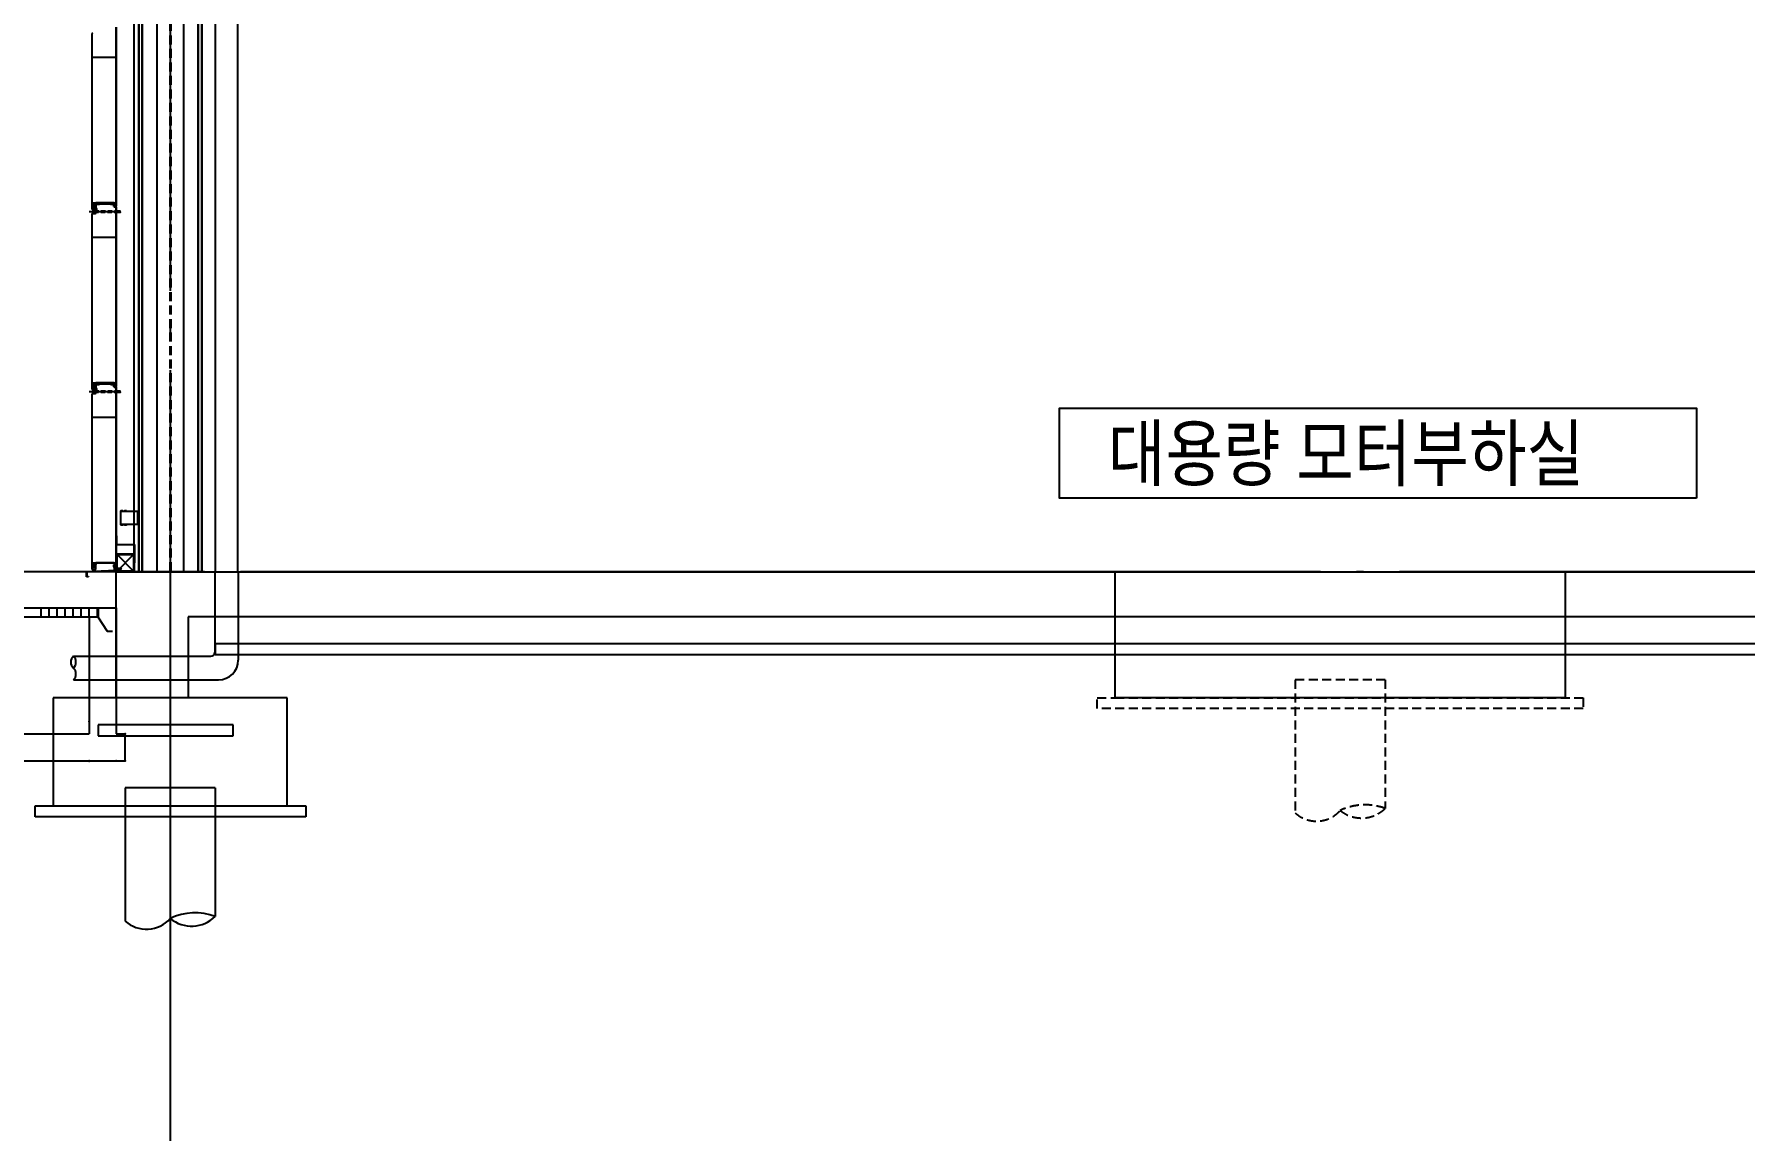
# Model space of a CAD drawing. Header units: millimetres. Extents: x 0 to 268175, y 0 to 74250.
# Drawn here: x 62574 to 72077, y 15536 to 21682 of the extents above; entities that cross this region are included whole.
import ezdxf
from ezdxf.enums import TextEntityAlignment as Align

# ---------------------------------------------------------------- set-up
doc = ezdxf.new("R2010")
doc.units = ezdxf.units.MM
doc.header["$LTSCALE"] = 200
doc.linetypes.add('CEN-GAUN', pattern=[32.2, 30, -1, 0.2, -1])
doc.linetypes.add('HIDDEN', pattern=[0.375, 0.25, -0.125])
for name, color, linetype in [('0파일', 251, 'HIDDEN'), ('1 CEN', 15, 'CEN-GAUN'), ('5기초버림콘크리트', 251, 'HIDDEN'), ('BA', 9, 'Continuous'), ('TE', 2, 'Continuous'), ('TEXT-NOTE', 6, 'Continuous')]:
    doc.layers.add(name, color=color, linetype=linetype)
doc.styles.add('SUNJIN', font='malgun.ttf')

msp = doc.modelspace()

# ---------------------------------------------------------------- linework, layer by layer
at = {"layer": '0파일'}
for p, q in [((69579.9, 18095.7), (69579.9, 17356.3)), ((70079.9, 18095.7), (69579.9, 18095.7)), ((70079.9, 18095.7), (70079.9, 17381.5))]:
    msp.add_line(p, q, dxfattribs=at)
for points in [[(70079.9, 17381.5, 0.201908), (69829.9, 17370.3, -0.417045), (69579.9, 17356.3)], [(70079.9, 17381.5, -0.379922), (69829.9, 17370.3)]]:
    msp.add_lwpolyline(points, format="xyb", dxfattribs=at)
at = {"layer": '1 CEN'}
for p, q in [((63329.9, 32695.7), (63329.9, 15535.7)), ((108359.9, 18695.7), (59849.9, 18695.7))]:
    msp.add_line(p, q, dxfattribs=at)
at = {"layer": '5기초버림콘크리트'}
for p, q in [((68479.9, 17935.7), (68479.9, 17995.7)), ((68479.9, 17995.7), (68579.9, 17995.7)), ((68579.9, 17995.7), (71179.9, 17995.7)), ((71179.9, 17995.7), (71179.9, 17935.7)), ((71179.9, 17935.7), (68479.9, 17935.7))]:
    msp.add_line(p, q, dxfattribs=at)
at = {"layer": 'BA'}
for p, q in [((63129.9, 18695.7), (63129.9, 26695.7)), ((63579.9, 24913.2), (63579.9, 18695.7)), ((63704.9, 18695.7), (63704.9, 24913.2)), ((63154.9, 24695.7), (63154.9, 18695.7)), ((63154.9, 18695.7), (63154.9, 24695.7)), ((63173.9, 24695.7), (63173.9, 18695.7)), ((63173.9, 24695.7), (63173.9, 18695.7)), ((63173.9, 18695.7), (63173.9, 24695.7)), ((63485.9, 18695.7), (63485.9, 24695.7)), ((63485.9, 18695.7), (63485.9, 24695.7)), ((63485.9, 24695.7), (63485.9, 18695.7)), ((63504.9, 18695.7), (63504.9, 24695.7)), ((63504.9, 24695.7), (63504.9, 18695.7)), ((63254.9, 24299.7), (63254.9, 18695.7)), ((63404.9, 18695.7), (63404.9, 24299.7)), ((62896.5, 20712.7), (62896.5, 20745.9)), ((62896.5, 20745.9), (62916.9, 20745.9)), ((62896.5, 20712.7), (62896.5, 20745.9)), ((62896.5, 20745.9), (62916.9, 20745.9)), ((62898.2, 20732.2), (62898.2, 20743.2)), ((62898.2, 20743.2), (62912.2, 20743.2)), ((62912.2, 20732.2), (62898.2, 20732.2)), ((62898.2, 20731.2), (62898.2, 20722)), ((62912.2, 20731.2), (62898.2, 20731.2)), ((62912.2, 20722), (62898.2, 20722)), ((62898.2, 20721), (62898.2, 20712.7)), ((62912.2, 20721), (62898.2, 20721)), ((62912.2, 20743.2), (62912.2, 20732.2)), ((62912.2, 20731.2), (62912.2, 20722)), ((62912.2, 20721), (62912.2, 20712.7)), ((62914, 20741.9), (62914, 20712.7)), ((62914, 20741.9), (62914, 20712.7)), ((62918.9, 20742.9), (62915, 20742.9)), ((62918.9, 20742.9), (62915, 20742.9)), ((62916.9, 20745.9), (62916.9, 20746.9)), ((62916.9, 20746.9), (63018.8, 20746.9)), ((62916.9, 20745.9), (62916.9, 20746.9)), ((62916.9, 20746.9), (63018.8, 20746.9)), ((62917.7, 20737.1), (62918.8, 20737.2)), ((62918, 20734.7), (62917.7, 20734.8)), ((62918, 20735.2), (62918, 20734.7)), ((62918, 20735.2), (62918, 20734.7)), ((62918, 20734.7), (62918, 20734.5)), ((62918, 20734.7), (62918, 20734.5)), ((62918.3, 20734.2), (62919.2, 20734.2)), ((62918.3, 20734.2), (62919.2, 20734.2)), ((62918.5, 20740.2), (62918.5, 20740.1)), ((62918.5, 20740.2), (62918.5, 20740.1)), ((63016.8, 20743.9), (62918.9, 20743.9)), ((62918.9, 20743.9), (62918.9, 20742.9)), ((63016.8, 20743.9), (62918.9, 20743.9)), ((62918.9, 20743.9), (62918.9, 20742.9)), ((62918.9, 20739.8), (62920.5, 20740.2)), ((62918.9, 20739.8), (62920.5, 20740.2)), ((62919.5, 20734.5), (62919.5, 20734.7)), ((62919.5, 20734.5), (62919.5, 20734.7)), ((62962.2, 20742.2), (62920.5, 20742.2)), ((62962.2, 20742.2), (62920.5, 20742.2)), ((62920.5, 20740.2), (62933.6, 20740.2)), ((62920.5, 20740.2), (62933.6, 20740.2)), ((62926, 20738.9), (62921, 20738.2)), ((62926, 20738.9), (62921, 20738.2)), ((62921, 20736.2), (62926, 20736.9)), ((62921, 20736.2), (62926, 20736.9)), ((62933.6, 20738.9), (62926, 20738.9)), ((62933.6, 20738.9), (62926, 20738.9)), ((62926, 20736.9), (62934.6, 20736.9)), ((62926, 20736.9), (62934.6, 20736.9)), ((62934.1, 20739.7), (62934.1, 20739.4)), ((62934.1, 20739.7), (62934.1, 20739.4)), ((62936.1, 20738.8), (62950, 20740.2)), ((62936.1, 20738.4), (62936.1, 20739.7)), ((62936.1, 20738.4), (62936.1, 20739.7)), ((62936.6, 20740.2), (62962.2, 20740.2)), ((62936.6, 20740.2), (62962.2, 20740.2)), ((63013.8, 20742.2), (62962.2, 20742.2)), ((63013.8, 20742.2), (62962.2, 20742.2)), ((62962.2, 20740.2), (62997.7, 20740.2)), ((62962.2, 20740.2), (62997.7, 20740.2)), ((62998.2, 20739.7), (62998.2, 20738.4)), ((62998.2, 20739.7), (62998.2, 20738.4)), ((62999.7, 20736.9), (63008.2, 20736.9)), ((62999.7, 20736.9), (63008.2, 20736.9)), ((63000.2, 20739.4), (63000.2, 20739.7)), ((63000.2, 20739.4), (63000.2, 20739.7)), ((63000.7, 20740.2), (63013.8, 20740.2)), ((63000.7, 20740.2), (63013.8, 20740.2)), ((63008.2, 20738.9), (63000.7, 20738.9)), ((63008.2, 20738.9), (63000.7, 20738.9)), ((63013.2, 20738.2), (63008.2, 20738.9)), ((63013.2, 20738.2), (63008.2, 20738.9)), ((63008.2, 20736.9), (63013.2, 20736.2)), ((63008.2, 20736.9), (63013.2, 20736.2)), ((63013.8, 20740.2), (63015.4, 20739.8)), ((63013.8, 20740.2), (63015.4, 20739.8)), ((63014.7, 20734.7), (63014.7, 20734.5)), ((63014.7, 20734.7), (63014.7, 20734.5)), ((63015, 20734.2), (63015.9, 20734.2)), ((63015, 20734.2), (63015.9, 20734.2)), ((63015.8, 20740.1), (63015.8, 20740.2)), ((63015.8, 20740.1), (63015.8, 20740.2)), ((63016.2, 20734.7), (63016.2, 20735.2)), ((63016.2, 20734.7), (63016.2, 20735.2)), ((63016.2, 20734.5), (63016.2, 20734.7)), ((63016.2, 20734.5), (63016.2, 20734.7)), ((63016.8, 20742.9), (63016.8, 20743.9)), ((63016.8, 20742.9), (63016.8, 20743.9)), ((63019.3, 20742.9), (63016.8, 20742.9)), ((63019.3, 20742.9), (63016.8, 20742.9)), ((63018.8, 20746.9), (63018.8, 20745.9)), ((63018.8, 20746.9), (63018.8, 20745.9)), ((63018.8, 20745.9), (63028.5, 20745.9)), ((63018.8, 20745.9), (63028.5, 20745.9)), ((63020.3, 20726.8), (63020.3, 20741.9)), ((63020.3, 20726.8), (63020.3, 20741.9)), ((63021.9, 20744.3), (63026.9, 20744.3)), ((63021.9, 20726.8), (63021.9, 20744.3)), ((63026, 20725.9), (63022.8, 20725.9)), ((63026, 20724.3), (63022.8, 20724.3)), ((63026, 20724.3), (63022.8, 20724.3)), ((63026.9, 20744.3), (63026.9, 20726.8)), ((63028.5, 20745.9), (63028.5, 20726.8)), ((63028.5, 20745.9), (63028.5, 20726.8)), ((63029.9, 20695.7), (62879.9, 20695.7)), ((63029.9, 20695.7), (62879.9, 20695.7)), ((62909, 20707.7), (62901.5, 20707.7)), ((62909, 20707.7), (62901.5, 20707.7)), ((62908.9, 20709.3), (62901.6, 20709.3)), ((63029.9, 19695.7), (62879.9, 19695.7)), ((63029.9, 19695.7), (62879.9, 19695.7)), ((62896.5, 19712.7), (62896.5, 19745.9)), ((62896.5, 19745.9), (62916.9, 19745.9)), ((62896.5, 19712.7), (62896.5, 19745.9)), ((62896.5, 19745.9), (62916.9, 19745.9)), ((62898.2, 19732.2), (62898.2, 19743.2)), ((62898.2, 19743.2), (62912.2, 19743.2)), ((62912.2, 19732.2), (62898.2, 19732.2)), ((62898.2, 19731.2), (62898.2, 19722)), ((62912.2, 19731.2), (62898.2, 19731.2)), ((62912.2, 19722), (62898.2, 19722)), ((62898.2, 19721), (62898.2, 19712.7)), ((62912.2, 19721), (62898.2, 19721)), ((62909, 19707.7), (62901.5, 19707.7)), ((62909, 19707.7), (62901.5, 19707.7)), ((62908.9, 19709.3), (62901.6, 19709.3)), ((62912.2, 19743.2), (62912.2, 19732.2)), ((62912.2, 19731.2), (62912.2, 19722)), ((62912.2, 19721), (62912.2, 19712.7)), ((62914, 19741.9), (62914, 19712.7)), ((62914, 19741.9), (62914, 19712.7)), ((62918.9, 19742.9), (62915, 19742.9)), ((62918.9, 19742.9), (62915, 19742.9)), ((62916.9, 19745.9), (62916.9, 19746.9)), ((62916.9, 19746.9), (63018.8, 19746.9)), ((62916.9, 19745.9), (62916.9, 19746.9)), ((62916.9, 19746.9), (63018.8, 19746.9)), ((62917.7, 19737.1), (62918.8, 19737.2)), ((62918, 19734.7), (62917.7, 19734.8)), ((62918, 19735.2), (62918, 19734.7)), ((62918, 19735.2), (62918, 19734.7)), ((62918, 19734.7), (62918, 19734.5)), ((62918, 19734.7), (62918, 19734.5)), ((62918.3, 19734.2), (62919.2, 19734.2)), ((62918.3, 19734.2), (62919.2, 19734.2)), ((62918.5, 19740.2), (62918.5, 19740.1)), ((62918.5, 19740.2), (62918.5, 19740.1)), ((63016.8, 19743.9), (62918.9, 19743.9)), ((62918.9, 19743.9), (62918.9, 19742.9)), ((63016.8, 19743.9), (62918.9, 19743.9)), ((62918.9, 19743.9), (62918.9, 19742.9)), ((62918.9, 19739.8), (62920.5, 19740.2)), ((62918.9, 19739.8), (62920.5, 19740.2)), ((62919.5, 19734.5), (62919.5, 19734.7)), ((62919.5, 19734.5), (62919.5, 19734.7)), ((62962.2, 19742.2), (62920.5, 19742.2)), ((62962.2, 19742.2), (62920.5, 19742.2)), ((62920.5, 19740.2), (62933.6, 19740.2)), ((62920.5, 19740.2), (62933.6, 19740.2)), ((62926, 19738.9), (62921, 19738.2)), ((62926, 19738.9), (62921, 19738.2)), ((62921, 19736.2), (62926, 19736.9)), ((62921, 19736.2), (62926, 19736.9)), ((62933.6, 19738.9), (62926, 19738.9)), ((62933.6, 19738.9), (62926, 19738.9)), ((62926, 19736.9), (62934.6, 19736.9)), ((62926, 19736.9), (62934.6, 19736.9)), ((62934.1, 19739.7), (62934.1, 19739.4)), ((62934.1, 19739.7), (62934.1, 19739.4)), ((62936.1, 19738.8), (62950, 19740.2)), ((62936.1, 19738.4), (62936.1, 19739.7)), ((62936.1, 19738.4), (62936.1, 19739.7)), ((62936.6, 19740.2), (62962.2, 19740.2)), ((62936.6, 19740.2), (62962.2, 19740.2)), ((63013.8, 19742.2), (62962.2, 19742.2)), ((63013.8, 19742.2), (62962.2, 19742.2)), ((62962.2, 19740.2), (62997.7, 19740.2)), ((62962.2, 19740.2), (62997.7, 19740.2)), ((62998.2, 19739.7), (62998.2, 19738.4)), ((62998.2, 19739.7), (62998.2, 19738.4)), ((62999.7, 19736.9), (63008.2, 19736.9)), ((62999.7, 19736.9), (63008.2, 19736.9)), ((63000.2, 19739.4), (63000.2, 19739.7)), ((63000.2, 19739.4), (63000.2, 19739.7)), ((63000.7, 19740.2), (63013.8, 19740.2)), ((63000.7, 19740.2), (63013.8, 19740.2)), ((63008.2, 19738.9), (63000.7, 19738.9)), ((63008.2, 19738.9), (63000.7, 19738.9)), ((63013.2, 19738.2), (63008.2, 19738.9)), ((63013.2, 19738.2), (63008.2, 19738.9)), ((63008.2, 19736.9), (63013.2, 19736.2)), ((63008.2, 19736.9), (63013.2, 19736.2)), ((63013.8, 19740.2), (63015.4, 19739.8)), ((63013.8, 19740.2), (63015.4, 19739.8)), ((63014.7, 19734.7), (63014.7, 19734.5)), ((63014.7, 19734.7), (63014.7, 19734.5)), ((63015, 19734.2), (63015.9, 19734.2)), ((63015, 19734.2), (63015.9, 19734.2)), ((63015.8, 19740.1), (63015.8, 19740.2)), ((63015.8, 19740.1), (63015.8, 19740.2)), ((63016.2, 19734.7), (63016.2, 19735.2)), ((63016.2, 19734.7), (63016.2, 19735.2)), ((63016.2, 19734.5), (63016.2, 19734.7)), ((63016.2, 19734.5), (63016.2, 19734.7)), ((63016.8, 19742.9), (63016.8, 19743.9)), ((63016.8, 19742.9), (63016.8, 19743.9)), ((63019.3, 19742.9), (63016.8, 19742.9)), ((63019.3, 19742.9), (63016.8, 19742.9)), ((63018.8, 19746.9), (63018.8, 19745.9)), ((63018.8, 19746.9), (63018.8, 19745.9)), ((63018.8, 19745.9), (63028.5, 19745.9)), ((63018.8, 19745.9), (63028.5, 19745.9)), ((63020.3, 19726.8), (63020.3, 19741.9)), ((63020.3, 19726.8), (63020.3, 19741.9)), ((63021.9, 19744.3), (63026.9, 19744.3)), ((63021.9, 19726.8), (63021.9, 19744.3)), ((63026, 19725.9), (63022.8, 19725.9)), ((63026, 19724.3), (63022.8, 19724.3)), ((63026, 19724.3), (63022.8, 19724.3)), ((63026.9, 19744.3), (63026.9, 19726.8)), ((63028.5, 19745.9), (63028.5, 19726.8)), ((63028.5, 19745.9), (63028.5, 19726.8)), ((63029.9, 18895.7), (63031.9, 18895.7)), ((63029.9, 18845.7), (63029.9, 18895.7)), ((63129.9, 18845.7), (63029.9, 18845.7)), ((63031.9, 18895.7), (63031.9, 18847.7)), ((63031.9, 18847.7), (63131.9, 18847.7)), ((63129.9, 18745.7), (63129.9, 18845.7)), ((63131.9, 18847.7), (63131.9, 18745.7)), ((62896.5, 18712.7), (62896.5, 18745.9)), ((62896.5, 18745.9), (62916.9, 18745.9)), ((62896.5, 18712.7), (62896.5, 18745.9)), ((62896.5, 18745.9), (62916.9, 18745.9)), ((62898.2, 18732.2), (62898.2, 18743.2)), ((62898.2, 18743.2), (62912.2, 18743.2)), ((62912.2, 18732.2), (62898.2, 18732.2)), ((62898.2, 18731.2), (62898.2, 18722)), ((62912.2, 18731.2), (62898.2, 18731.2)), ((62912.2, 18722), (62898.2, 18722)), ((62912.2, 18743.2), (62912.2, 18732.2)), ((62912.2, 18731.2), (62912.2, 18722)), ((62914, 18741.9), (62914, 18712.7)), ((62914, 18741.9), (62914, 18712.7)), ((62918.9, 18742.9), (62915, 18742.9)), ((62918.9, 18742.9), (62915, 18742.9)), ((62916.9, 18745.9), (62916.9, 18746.9)), ((62916.9, 18746.9), (63018.8, 18746.9)), ((62916.9, 18745.9), (62916.9, 18746.9)), ((62916.9, 18746.9), (63018.8, 18746.9)), ((63016.8, 18743.9), (62918.9, 18743.9)), ((62918.9, 18743.9), (62918.9, 18742.9)), ((63016.8, 18743.9), (62918.9, 18743.9)), ((62918.9, 18743.9), (62918.9, 18742.9)), ((63016.3, 18734.8), (63018.6, 18734.8)), ((63016.3, 18723.5), (63016.3, 18734.8)), ((63016.8, 18742.9), (63016.8, 18743.9)), ((63016.8, 18742.9), (63016.8, 18743.9)), ((63019.3, 18742.9), (63016.8, 18742.9)), ((63019.3, 18742.9), (63016.8, 18742.9)), ((63027.6, 18721.5), (63018.3, 18721.5)), ((63018.6, 18734.8), (63018.6, 18723.8)), ((63018.6, 18723.8), (63027.9, 18723.8)), ((63018.8, 18746.9), (63018.8, 18745.9)), ((63018.8, 18746.9), (63018.8, 18745.9)), ((63018.8, 18745.9), (63028.5, 18745.9)), ((63018.8, 18745.9), (63028.5, 18745.9)), ((63020.3, 18726.8), (63020.3, 18741.9)), ((63020.3, 18726.8), (63020.3, 18741.9)), ((63021.9, 18744.3), (63026.9, 18744.3)), ((63021.9, 18726.8), (63021.9, 18744.3)), ((63026, 18725.9), (63022.8, 18725.9)), ((63026, 18724.3), (63022.8, 18724.3)), ((63026, 18724.3), (63022.8, 18724.3)), ((63026.9, 18744.3), (63026.9, 18726.8)), ((63027.6, 18703.8), (63027.6, 18721.5)), ((63028.5, 18745.9), (63028.5, 18726.8)), ((63028.5, 18745.9), (63028.5, 18726.8)), ((63029.9, 18721.8), (63029.9, 18703.8)), ((63131.9, 18745.7), (63129.9, 18745.7)), ((63029.9, 18695.7), (62879.9, 18695.7)), ((62898.2, 18721), (62898.2, 18712.7)), ((62912.2, 18721), (62898.2, 18721)), ((62909, 18707.7), (62901.5, 18707.7)), ((62909, 18707.7), (62901.5, 18707.7)), ((62908.9, 18709.3), (62901.6, 18709.3)), ((62912.2, 18721), (62912.2, 18712.7)), ((63024.5, 18716.9), (63018.5, 18716.9)), ((63018.5, 18716.9), (63018.5, 18708.9)), ((63024.5, 18715.4), (63018.5, 18715.4)), ((63018.5, 18710.4), (63024.5, 18710.4)), ((63018.5, 18708.9), (63024.5, 18708.9)), ((63024.5, 18717.9), (63025.5, 18717.9)), ((63024.5, 18707.9), (63024.5, 18717.9)), ((63025.5, 18707.9), (63024.5, 18707.9)), ((63025.5, 18717.9), (63026.6, 18720.9)), ((63025.5, 18717.9), (63025.5, 18707.9)), ((63025.5, 18707.9), (63026.6, 18704.9)), ((63026.6, 18720.9), (63026.6, 18704.9)), ((63026.6, 18720.9), (63027.6, 18720.9)), ((63026.6, 18704.9), (63027.6, 18704.9)), ((63027.3, 18709.9), (63027.6, 18709.3)), ((63027.6, 18720.9), (63027.6, 18704.9)), ((63027.6, 18715.9), (63033.3, 18715.9)), ((63027.6, 18709.9), (63031.3, 18709.9)), ((63029.9, 18703.8), (63027.6, 18703.8)), ((63029.9, 18445.7), (63029.9, 18695.7)), ((63029.9, 18695.7), (106764.9, 18695.7)), ((63033.3, 18715.9), (63031.3, 18709.9)), ((63031.3, 18709.9), (63031.6, 18709.3)), ((63034.1, 18716.6), (63031.6, 18709.3)), ((63031.6, 18709.3), (63032.3, 18709.9)), ((63034.3, 18715.9), (63032.3, 18709.9)), ((63032.3, 18709.9), (63033.3, 18709.9)), ((63033.3, 18715.9), (63034.1, 18716.6)), ((63035.3, 18715.9), (63033.3, 18709.9)), ((63033.3, 18709.9), (63033.6, 18709.3)), ((63036.1, 18716.6), (63033.6, 18709.3)), ((63033.6, 18709.3), (63034.3, 18709.9)), ((63034.1, 18716.6), (63034.3, 18715.9)), ((63036.3, 18715.9), (63034.3, 18709.9)), ((63034.3, 18715.9), (63035.3, 18715.9)), ((63034.3, 18709.9), (63035.3, 18709.9)), ((63035.3, 18715.9), (63036.1, 18716.6)), ((63037.3, 18715.9), (63035.3, 18709.9)), ((63035.3, 18709.9), (63035.6, 18709.3)), ((63038.1, 18716.6), (63035.6, 18709.3)), ((63035.6, 18709.3), (63036.3, 18709.9)), ((63036.1, 18716.6), (63036.3, 18715.9)), ((63036.3, 18715.9), (63037.3, 18715.9)), ((63038.3, 18715.9), (63036.3, 18709.9)), ((63036.3, 18709.9), (63037.3, 18709.9)), ((63037.3, 18715.9), (63038.1, 18716.6)), ((63039.3, 18715.9), (63037.3, 18709.9)), ((63037.3, 18709.9), (63037.6, 18709.3)), ((63040.1, 18716.6), (63037.6, 18709.3)), ((63037.6, 18709.3), (63038.3, 18709.9)), ((63038.1, 18716.6), (63038.3, 18715.9)), ((63040.3, 18715.9), (63038.3, 18709.9)), ((63038.3, 18715.9), (63039.3, 18715.9)), ((63038.3, 18709.9), (63039.3, 18709.9)), ((63039.3, 18715.9), (63040.1, 18716.6)), ((63041.3, 18715.9), (63039.3, 18709.9)), ((63039.3, 18709.9), (63039.6, 18709.3)), ((63042.1, 18716.6), (63039.6, 18709.3)), ((63039.6, 18709.3), (63040.3, 18709.9)), ((63040.1, 18716.6), (63040.3, 18715.9)), ((63042.3, 18715.9), (63040.3, 18709.9)), ((63040.3, 18715.9), (63041.3, 18715.9)), ((63040.3, 18709.9), (63041.3, 18709.9)), ((63041.3, 18715.9), (63042.1, 18716.6)), ((63043.3, 18715.9), (63041.3, 18709.9)), ((63041.3, 18709.9), (63041.6, 18709.3)), ((63044.1, 18716.6), (63041.6, 18709.3)), ((63041.6, 18709.3), (63042.3, 18709.9)), ((63042.1, 18716.6), (63042.3, 18715.9)), ((63044.3, 18715.9), (63042.3, 18709.9)), ((63042.3, 18715.9), (63043.3, 18715.9)), ((63042.3, 18709.9), (63043.3, 18709.9)), ((63043.3, 18715.9), (63044.1, 18716.6)), ((63045.3, 18715.9), (63043.3, 18709.9)), ((63043.3, 18709.9), (63043.6, 18709.3)), ((63046.1, 18716.6), (63043.6, 18709.3)), ((63043.6, 18709.3), (63044.3, 18709.9)), ((63044.1, 18716.6), (63044.3, 18715.9)), ((63046.3, 18715.9), (63044.3, 18709.9)), ((63044.3, 18715.9), (63045.3, 18715.9)), ((63044.3, 18709.9), (63045.3, 18709.9)), ((63045.3, 18715.9), (63046.1, 18716.6)), ((63047.3, 18715.9), (63045.3, 18709.9)), ((63045.3, 18709.9), (63045.6, 18709.3)), ((63048.1, 18716.6), (63045.6, 18709.3)), ((63045.6, 18709.3), (63046.3, 18709.9)), ((63046.1, 18716.6), (63046.3, 18715.9)), ((63048.3, 18715.9), (63046.3, 18709.9)), ((63046.3, 18715.9), (63047.3, 18715.9)), ((63046.3, 18709.9), (63048.6, 18709.9)), ((63047.3, 18715.9), (63048.1, 18716.6)), ((63047.6, 18711.9), (63049.6, 18715.9)), ((63048.6, 18709.9), (63047.6, 18711.9)), ((63048.1, 18716.6), (63048.3, 18715.9)), ((63048.3, 18715.9), (63049.6, 18715.9)), ((63050.6, 18711.9), (63048.6, 18709.9)), ((63054.6, 18709.9), (63048.6, 18709.9)), ((63049.6, 18715.9), (63054.6, 18715.9)), ((63059.6, 18712.9), (63050.6, 18711.9)), ((63054.6, 18715.9), (63059.6, 18712.9)), ((63059.6, 18712.9), (63054.6, 18709.9)), ((63154.9, 18695.7), (63504.9, 18695.7)), ((63504.9, 18695.7), (63154.9, 18695.7)), ((63173.9, 18695.7), (63485.9, 18695.7)), ((63173.9, 18695.7), (63485.9, 18695.7)), ((63485.9, 18695.7), (63173.9, 18695.7)), ((63254.9, 18695.7), (63404.9, 18695.7)), ((66704.9, 18695.7), (66654.9, 18695.7)), ((68579.9, 17995.7), (68579.9, 18695.7)), ((68579.9, 18695.7), (71079.9, 18695.7)), ((71079.9, 18695.7), (71079.9, 17995.7)), ((62329.9, 18495.7), (63029.9, 18495.7)), ((62429.9, 18445.7), (62929.9, 18445.7)), ((62613.1, 18445.7), (62613.1, 18495.7)), ((62657.6, 18445.7), (62657.6, 18495.7)), ((62702.2, 18445.7), (62702.2, 18495.7)), ((62746.7, 18445.7), (62746.7, 18495.7)), ((62791.3, 18445.7), (62791.3, 18495.7)), ((62835.8, 18445.7), (62835.8, 18495.7)), ((62879.9, 18445.7), (62879.9, 17795.7)), ((62880.3, 18445.7), (62880.3, 18495.7)), ((62924.9, 18445.7), (62924.9, 18495.7)), ((62927.6, 18445.7), (62979.9, 18365.7)), ((62929.9, 18495.7), (62929.9, 18445.7)), ((63029.9, 18495.7), (63029.9, 17795.7)), ((63029.9, 17995.7), (63029.9, 18445.7)), ((106229.9, 18445.7), (63429.9, 18445.7)), ((63429.9, 18445.7), (63429.9, 17995.7)), ((62979.9, 18365.7), (63009.9, 18365.7)), ((106079.9, 18295.7), (63580.4, 18295.7)), ((63580.4, 18295.7), (63580.4, 18235.7)), ((63579.9, 18235.7), (106079.9, 18235.7)), ((63979.9, 17995.7), (62679.9, 17995.7)), ((62679.9, 17995.7), (62679.9, 17395.7)), ((63429.9, 17995.7), (63029.9, 17995.7)), ((63979.9, 17395.7), (63979.9, 17995.7)), ((71079.9, 17995.7), (68579.9, 17995.7)), ((62479.9, 17795.7), (62879.9, 17795.7)), ((63679.9, 17845.7), (62929.9, 17845.7)), ((62929.9, 17845.7), (62929.9, 17785.7)), ((62929.9, 17785.7), (63679.9, 17785.7)), ((63029.9, 17795.7), (63079.9, 17795.7)), ((63079.9, 17645.7), (63079.9, 17795.7)), ((63679.9, 17785.7), (63679.9, 17845.7)), ((62279.9, 17645.7), (63079.9, 17645.7)), ((63079.9, 17495.7), (63079.9, 16756.3)), ((63579.9, 17495.7), (63079.9, 17495.7)), ((63579.9, 17495.7), (63579.9, 16781.5)), ((62579.9, 17335.7), (62579.9, 17395.7)), ((62579.9, 17395.7), (62679.9, 17395.7)), ((62679.9, 17395.7), (63979.9, 17395.7)), ((62679.9, 17395.7), (64082.4, 17395.7)), ((64082.4, 17395.7), (64082.4, 17335.7)), ((64082.4, 17335.7), (62579.9, 17335.7))]:
    msp.add_line(p, q, dxfattribs=at)
at = {"layer": 'BA', "color": 251, "linetype": 'HIDDEN'}
for p, q in [((63326.9, 24299.7), (63326.9, 18695.7)), ((63332.9, 24299.7), (63332.9, 18695.7))]:
    msp.add_line(p, q, dxfattribs=at)
at = {"layer": 'BA', "ltscale": 3}
for p, q in [((62894.9, 21681.6), (62894.9, 21251.2)), ((62895.7, 21251.2), (62895.7, 21681.6)), ((63029.4, 21720.6), (63029.4, 21303.8)), ((63029.9, 21303.8), (63029.9, 21720.6)), ((63029.4, 21552.6), (62894.9, 21552.6)), ((63029.4, 21303.8), (63029.4, 20725.8)), ((63029.9, 20725.8), (63029.9, 21303.8)), ((62894.9, 21251.2), (62894.9, 20711.9)), ((62895.7, 20711.9), (62895.7, 21251.2)), ((62921.9, 20743.2), (62914.1, 20743.2)), ((62914.1, 20743.2), (62914.1, 20710.4)), ((62914.9, 20710.4), (62914.9, 20742.4)), ((62914.9, 20742.4), (62921.9, 20742.4)), ((62916.9, 20737.8), (62916.9, 20691.9)), ((62917.7, 20691.9), (62917.7, 20737.8)), ((62923.9, 20739.8), (62918.9, 20739.8)), ((62918.9, 20739), (62923.9, 20739)), ((62921.9, 20742.4), (62921.9, 20743.2)), ((62923.9, 20739), (62923.9, 20739.8)), ((63010.4, 20739.8), (63010.4, 20739.8)), ((63010.4, 20739.8), (63010.4, 20739.3)), ((63015.4, 20739.8), (63010.4, 20739.8)), ((63010.4, 20739.3), (63015.4, 20739.3)), ((63019.4, 20742.9), (63016.9, 20742.9)), ((63016.9, 20742.9), (63016.9, 20742.4)), ((63016.9, 20742.4), (63018.9, 20742.4)), ((63016.9, 20737.8), (63016.9, 20724.1)), ((63017.4, 20724.1), (63017.4, 20737.8)), ((63018.9, 20742.4), (63018.9, 20725.8)), ((63027.9, 20722.6), (63018.9, 20722.6)), ((63018.9, 20722.1), (63027.9, 20722.1)), ((63019.4, 20725.8), (63019.4, 20742.9)), ((63027.9, 20724.3), (63020.9, 20724.3)), ((63020.9, 20723.8), (63027.9, 20723.8)), ((63029.4, 20720.6), (63029.4, 20303.8)), ((63029.9, 20303.8), (63029.9, 20720.6)), ((62894.9, 20681.6), (62894.9, 20251.2)), ((62895.7, 20251.2), (62895.7, 20681.6)), ((62912.7, 20687.5), (62899.6, 20686.6)), ((62899.7, 20685.8), (62912.7, 20686.7)), ((62911.4, 20707.7), (62899.9, 20707.7)), ((62899.9, 20706.9), (62911.4, 20706.9)), ((63029.4, 20552.6), (62894.9, 20552.6)), ((62894.9, 20251.2), (62894.9, 19711.9)), ((62895.7, 19711.9), (62895.7, 20251.2)), ((63029.4, 20303.8), (63029.4, 19725.8)), ((63029.9, 19725.8), (63029.9, 20303.8)), ((62894.9, 19681.6), (62894.9, 19251.2)), ((62895.7, 19251.2), (62895.7, 19681.6)), ((62912.7, 19687.5), (62899.6, 19686.6)), ((62899.7, 19685.8), (62912.7, 19686.7)), ((62911.4, 19707.7), (62899.9, 19707.7)), ((62899.9, 19706.9), (62911.4, 19706.9)), ((62921.9, 19743.2), (62914.1, 19743.2)), ((62914.1, 19743.2), (62914.1, 19710.4)), ((62914.9, 19710.4), (62914.9, 19742.4)), ((62914.9, 19742.4), (62921.9, 19742.4)), ((62916.9, 19737.8), (62916.9, 19691.9)), ((62917.7, 19691.9), (62917.7, 19737.8)), ((62923.9, 19739.8), (62918.9, 19739.8)), ((62918.9, 19739), (62923.9, 19739)), ((62921.9, 19742.4), (62921.9, 19743.2)), ((62923.9, 19739), (62923.9, 19739.8)), ((63010.4, 19739.8), (63010.4, 19739.8)), ((63010.4, 19739.8), (63010.4, 19739.3)), ((63015.4, 19739.8), (63010.4, 19739.8)), ((63010.4, 19739.3), (63015.4, 19739.3)), ((63019.4, 19742.9), (63016.9, 19742.9)), ((63016.9, 19742.9), (63016.9, 19742.4)), ((63016.9, 19742.4), (63018.9, 19742.4)), ((63016.9, 19737.8), (63016.9, 19724.1)), ((63017.4, 19724.1), (63017.4, 19737.8)), ((63018.9, 19742.4), (63018.9, 19725.8)), ((63027.9, 19722.6), (63018.9, 19722.6)), ((63018.9, 19722.1), (63027.9, 19722.1)), ((63019.4, 19725.8), (63019.4, 19742.9)), ((63027.9, 19724.3), (63020.9, 19724.3)), ((63020.9, 19723.8), (63027.9, 19723.8)), ((63029.4, 19720.6), (63029.4, 19303.8)), ((63029.9, 19303.8), (63029.9, 19720.6)), ((63029.4, 19552.6), (62894.9, 19552.6)), ((63029.4, 19303.8), (63029.4, 18725.8)), ((63029.9, 18725.8), (63029.9, 19303.8)), ((62894.9, 19251.2), (62894.9, 18711.9)), ((62895.7, 18711.9), (62895.7, 19251.2)), ((62921.9, 18743.2), (62914.1, 18743.2)), ((62914.1, 18743.2), (62914.1, 18710.4)), ((62914.9, 18710.4), (62914.9, 18742.4)), ((62914.9, 18742.4), (62921.9, 18742.4)), ((62921.9, 18742.4), (62921.9, 18743.2)), ((63019.4, 18742.9), (63016.9, 18742.9)), ((63016.9, 18742.9), (63016.9, 18742.4)), ((63016.9, 18742.4), (63018.9, 18742.4)), ((63018.9, 18742.4), (63018.9, 18725.8)), ((63019.4, 18725.8), (63019.4, 18742.9)), ((63027.9, 18724.3), (63020.9, 18724.3)), ((63020.9, 18723.8), (63027.9, 18723.8)), ((62911.4, 18707.7), (62899.9, 18707.7)), ((62899.9, 18706.9), (62911.4, 18706.9))]:
    msp.add_line(p, q, dxfattribs=at)
at = {"layer": 'BA', "color": 3}
for p, q in [((62923.9, 20739), (62923.9, 20739)), ((62923.9, 19739), (62923.9, 19739))]:
    msp.add_line(p, q, dxfattribs=at)
at = {"layer": 'BA', "linetype": 'HIDDEN', "ltscale": 0.5}
for p, q in [((62901.5, 20701.7), (62901.9, 20701.7)), ((62901.5, 20696.3), (62901.5, 20701.7)), ((62902.9, 20696.3), (62901.5, 20696.3)), ((62901.5, 20695.1), (62902.9, 20695.1)), ((62901.5, 20689.7), (62901.5, 20695.1)), ((62901.9, 20689.7), (62901.5, 20689.7)), ((62901.9, 20701.7), (62904.9, 20698.7)), ((62904.9, 20692.7), (62901.9, 20689.7)), ((62902.9, 20695.1), (62902.9, 20696.3)), ((62904.9, 20698.7), (62904.9, 20692.7)), ((62906.1, 20692.7), (62906.1, 20698.7)), ((63045.1, 20698.7), (62906.1, 20698.7)), ((62906.1, 20692.7), (63046.1, 20692.7)), ((62917.7, 20716.1), (62921.1, 20712.7)), ((62917.7, 20714.9), (62920.7, 20711.9)), ((62917.7, 20704.4), (62920.7, 20707.4)), ((62917.7, 20703.3), (62921.1, 20706.7)), ((62917.7, 20702.1), (62921.1, 20698.7)), ((62917.7, 20700.9), (62920.7, 20697.9)), ((62917.7, 20690.4), (62920.7, 20693.4)), ((62918.5, 20690.1), (62921.1, 20692.7)), ((62921.1, 20712.7), (62921.1, 20706.7)), ((62921.1, 20698.7), (62921.1, 20692.7)), ((63045.1, 20698.7), (63044.1, 20696.7)), ((63044.1, 20696.7), (63046.1, 20692.7)), ((63051.1, 20698.7), (63045.1, 20698.7)), ((63047.1, 20696.7), (63045.1, 20698.7)), ((63046.1, 20692.7), (63051.1, 20692.7)), ((63056.1, 20695.7), (63047.1, 20696.7)), ((63056.1, 20695.7), (63051.1, 20698.7)), ((63051.1, 20692.7), (63056.1, 20695.7)), ((62901.5, 19701.7), (62901.9, 19701.7)), ((62901.5, 19696.3), (62901.5, 19701.7)), ((62902.9, 19696.3), (62901.5, 19696.3)), ((62901.5, 19695.1), (62902.9, 19695.1)), ((62901.5, 19689.7), (62901.5, 19695.1)), ((62901.9, 19689.7), (62901.5, 19689.7)), ((62901.9, 19701.7), (62904.9, 19698.7)), ((62904.9, 19692.7), (62901.9, 19689.7)), ((62902.9, 19695.1), (62902.9, 19696.3)), ((62904.9, 19698.7), (62904.9, 19692.7)), ((62906.1, 19692.7), (62906.1, 19698.7)), ((63045.1, 19698.7), (62906.1, 19698.7)), ((62906.1, 19692.7), (63046.1, 19692.7)), ((62917.7, 19716.1), (62921.1, 19712.7)), ((62917.7, 19714.9), (62920.7, 19711.9)), ((62917.7, 19704.4), (62920.7, 19707.4)), ((62917.7, 19703.3), (62921.1, 19706.7)), ((62917.7, 19702.1), (62921.1, 19698.7)), ((62917.7, 19700.9), (62920.7, 19697.9)), ((62917.7, 19690.4), (62920.7, 19693.4)), ((62918.5, 19690.1), (62921.1, 19692.7)), ((62921.1, 19712.7), (62921.1, 19706.7)), ((62921.1, 19698.7), (62921.1, 19692.7)), ((63045.1, 19698.7), (63044.1, 19696.7)), ((63044.1, 19696.7), (63046.1, 19692.7)), ((63051.1, 19698.7), (63045.1, 19698.7)), ((63047.1, 19696.7), (63045.1, 19698.7)), ((63046.1, 19692.7), (63051.1, 19692.7)), ((63056.1, 19695.7), (63047.1, 19696.7)), ((63056.1, 19695.7), (63051.1, 19698.7)), ((63051.1, 19692.7), (63056.1, 19695.7))]:
    msp.add_line(p, q, dxfattribs=at)
at = {"layer": 'BA', "color": 251}
for p, q in [((63054.9, 19033.2), (63154.9, 19033.2)), ((63054.9, 18958.2), (63054.9, 19033.2)), ((63148.9, 19033.2), (63148.9, 18958.2)), ((63154.9, 19033.2), (63154.9, 18958.2)), ((63054.9, 18958.2), (63089.9, 18958.2)), ((63154.9, 18958.2), (63054.9, 18958.2))]:
    msp.add_line(p, q, dxfattribs=at)
at = {"layer": 'BA', "color": 6}
for p, q in [((63028.3, 18705.2), (63028.3, 18725.7)), ((63028.3, 18725.7), (63029.9, 18725.7)), ((63029.9, 18725.7), (63029.9, 18703.7)), ((62864.9, 18697.7), (63028.3, 18705.2)), ((62864.9, 18667.7), (62864.9, 18697.7)), ((62874.9, 18667.7), (62864.9, 18667.7)), ((63029.9, 18703.7), (62866.5, 18696.2)), ((62866.5, 18696.2), (62866.5, 18669.3)), ((62866.5, 18669.3), (62874.9, 18669.3)), ((62874.9, 18669.3), (62874.9, 18667.7))]:
    msp.add_line(p, q, dxfattribs=at)
at = {"layer": 'BA', "color": 8}
for p, q in [((63029.9, 18695.7), (63029.9, 18795.7)), ((63029.9, 18795.7), (63129.9, 18795.7)), ((63034.4, 18700.2), (63034.4, 18791.2)), ((63034.4, 18791.2), (63125.4, 18791.2)), ((63125.4, 18791.2), (63125.4, 18700.2)), ((63129.9, 18795.7), (63129.9, 18695.7)), ((63129.9, 18695.7), (63029.9, 18695.7)), ((63125.4, 18700.2), (63034.4, 18700.2))]:
    msp.add_line(p, q, dxfattribs=at)
at = {"layer": 'BA', "color": 1}
for p, q in [((63034.4, 18791.2), (63125.4, 18700.2)), ((63125.4, 18791.2), (63034.4, 18700.2)), ((63034.4, 18791.2), (63125.4, 18700.2)), ((63125.4, 18791.2), (63034.4, 18700.2)), ((63034.4, 18791.2), (63125.4, 18700.2)), ((63125.4, 18791.2), (63034.4, 18700.2)), ((63034.4, 18791.2), (63125.4, 18700.2)), ((63125.4, 18791.2), (63034.4, 18700.2))]:
    msp.add_line(p, q, dxfattribs=at)
at = {"layer": 'BA', "ltscale": 0.3}
for p, q in [((63576.8, 18695.7), (63576.8, 18248.9)), ((63576.8, 18695.7), (63708, 18695.7)), ((63708, 18695.7), (63708, 18205)), ((62792.9, 18227.1), (63555, 18227.1)), ((62792.9, 18095.7), (63598.6, 18095.6))]:
    msp.add_line(p, q, dxfattribs=at)
at = {"layer": 'BA', "ltscale": 3}
for centre, radius, start, end in [((62899.9, 21681.6), 5, 93, 180), ((62918.9, 20737.8), 2, 90, 180), ((62918.9, 20737.8), 1.2, 90, 180), ((63015.4, 20737.8), 2, 0, 90), ((63015.4, 20737.8), 1.5, 0, 90), ((63018.9, 20724.1), 2, 180, 270), ((63018.9, 20724.1), 1.5, 180, 270), ((63020.9, 20725.8), 2, 180, 270), ((63020.9, 20725.8), 1.5, 180, 270), ((63027.9, 20725.8), 1.5, 270, 0), ((63027.9, 20725.8), 2, 270, 0), ((63027.9, 20720.6), 2, 0, 90), ((63027.9, 20720.6), 1.5, 0, 90), ((62899.9, 20711.9), 5, 180, 270.00556), ((62899.9, 20681.6), 5, 93, 180), ((62899.9, 20711.9), 4.2, 180, 270.00556), ((62899.9, 20681.6), 4.2, 92.93799, 180), ((62911.4, 20710.4), 3.5, 270.00444, 0), ((62911.4, 20710.4), 2.7, 270.00444, 0), ((62912.4, 20691.9), 4.5, 273.6808, 0), ((62912.4, 20691.9), 5.3, 273.6808, 0), ((62899.9, 19711.9), 5, 180, 270.00556), ((62899.9, 19681.6), 5, 93, 180), ((62899.9, 19711.9), 4.2, 180, 270.00556), ((62899.9, 19681.6), 4.2, 92.93799, 180), ((62911.4, 19710.4), 3.5, 270.00444, 0), ((62911.4, 19710.4), 2.7, 270.00444, 0), ((62912.4, 19691.9), 4.5, 273.6808, 0), ((62912.4, 19691.9), 5.3, 273.6808, 0), ((62918.9, 19737.8), 2, 90, 180), ((62918.9, 19737.8), 1.2, 90, 180), ((63015.4, 19737.8), 2, 0, 90), ((63015.4, 19737.8), 1.5, 0, 90), ((63018.9, 19724.1), 2, 180, 270), ((63018.9, 19724.1), 1.5, 180, 270), ((63020.9, 19725.8), 2, 180, 270), ((63020.9, 19725.8), 1.5, 180, 270), ((63027.9, 19725.8), 1.5, 270, 0), ((63027.9, 19725.8), 2, 270, 0), ((63027.9, 19720.6), 2, 0, 90), ((63027.9, 19720.6), 1.5, 0, 90), ((63020.9, 18725.8), 2, 180, 270), ((63020.9, 18725.8), 1.5, 180, 270), ((63027.9, 18725.8), 1.5, 270, 0), ((63027.9, 18725.8), 2, 270, 0), ((62899.9, 18711.9), 5, 180, 270.00556), ((62899.9, 18711.9), 4.2, 180, 270.00556), ((62911.4, 18710.4), 3.5, 270.00444, 0), ((62911.4, 18710.4), 2.7, 270.00444, 0)]:
    msp.add_arc(centre, radius, start, end, dxfattribs=at)
at = {"layer": 'BA'}
for centre, radius, start, end in [((62915, 20741.9), 1, 90, 180), ((62915, 20741.9), 1, 90, 180), ((62921, 20735.2), 3, 90, 180), ((62921, 20735.2), 3, 90, 180), ((62918.3, 20734.5), 0.3, 180, 270), ((62918.3, 20734.5), 0.3, 180, 270), ((62920.5, 20740.2), 2, 90, 180), ((62920.5, 20740.2), 2, 90, 180), ((62918.8, 20740.1), 0.3, 180, 284.03624), ((62918.8, 20740.1), 0.3, 180, 284.03624), ((62919.2, 20734.5), 0.3, 270, 0), ((62919.2, 20734.5), 0.3, 270, 0), ((62921, 20734.7), 1.5, 90, 180), ((62921, 20734.7), 1.5, 90, 180), ((62933.6, 20739.7), 0.5, 0, 90), ((62933.6, 20739.7), 0.5, 0, 90), ((62933.6, 20739.4), 0.5, 270, 0), ((62933.6, 20739.4), 0.5, 270, 0), ((62934.6, 20738.4), 1.5, 270, 0), ((62934.6, 20738.4), 1.5, 270, 0), ((62936.6, 20739.7), 0.5, 90, 180), ((62936.6, 20739.7), 0.5, 90, 180), ((62997.7, 20739.7), 0.5, 0, 90), ((62997.7, 20739.7), 0.5, 0, 90), ((62999.7, 20738.4), 1.5, 180, 270), ((62999.7, 20738.4), 1.5, 180, 270), ((63000.7, 20739.7), 0.5, 90, 180), ((63000.7, 20739.7), 0.5, 90, 180), ((63000.7, 20739.4), 0.5, 180, 270), ((63000.7, 20739.4), 0.5, 180, 270), ((63013.2, 20735.2), 3, 0, 90), ((63013.2, 20735.2), 3, 0, 90), ((63013.2, 20734.7), 1.5, 0, 90), ((63013.2, 20734.7), 1.5, 0, 90), ((63013.8, 20740.2), 2, 0, 90), ((63013.8, 20740.2), 2, 0, 90), ((63015, 20734.5), 0.3, 180, 270), ((63015, 20734.5), 0.3, 180, 270), ((63015.5, 20740.1), 0.3, 255.96376, 0), ((63015.5, 20740.1), 0.3, 255.96376, 0), ((63015.9, 20734.5), 0.3, 270, 0), ((63015.9, 20734.5), 0.3, 270, 0), ((63019.3, 20741.9), 1, 0, 90), ((63019.3, 20741.9), 1, 0, 90), ((63022.8, 20726.8), 2.5, 180, 270), ((63022.8, 20726.8), 2.5, 180, 270), ((63022.8, 20726.8), 0.85, 180, 270), ((63026, 20726.8), 2.5, 270, 0), ((63026, 20726.8), 0.85, 270, 0), ((63026, 20726.8), 2.5, 270, 0), ((62901.5, 20712.7), 5, 180, 270.00444), ((62901.5, 20712.7), 5, 180, 270.00444), ((62901.6, 20712.7), 3.35, 180, 270.00431), ((62908.9, 20712.7), 3.35, 270.00431, 0), ((62909, 20712.7), 5, 270.00444, 0), ((62909, 20712.7), 5, 270.00444, 0), ((62901.5, 19712.7), 5, 180, 270.00444), ((62901.5, 19712.7), 5, 180, 270.00444), ((62901.6, 19712.7), 3.35, 180, 270.00431), ((62908.9, 19712.7), 3.35, 270.00431, 0), ((62909, 19712.7), 5, 270.00444, 0), ((62909, 19712.7), 5, 270.00444, 0), ((62915, 19741.9), 1, 90, 180), ((62915, 19741.9), 1, 90, 180), ((62921, 19735.2), 3, 90, 180), ((62921, 19735.2), 3, 90, 180), ((62918.3, 19734.5), 0.3, 180, 270), ((62918.3, 19734.5), 0.3, 180, 270), ((62920.5, 19740.2), 2, 90, 180), ((62920.5, 19740.2), 2, 90, 180), ((62918.8, 19740.1), 0.3, 180, 284.03624), ((62918.8, 19740.1), 0.3, 180, 284.03624), ((62919.2, 19734.5), 0.3, 270, 0), ((62919.2, 19734.5), 0.3, 270, 0), ((62921, 19734.7), 1.5, 90, 180), ((62921, 19734.7), 1.5, 90, 180), ((62933.6, 19739.7), 0.5, 0, 90), ((62933.6, 19739.7), 0.5, 0, 90), ((62933.6, 19739.4), 0.5, 270, 0), ((62933.6, 19739.4), 0.5, 270, 0), ((62934.6, 19738.4), 1.5, 270, 0), ((62934.6, 19738.4), 1.5, 270, 0), ((62936.6, 19739.7), 0.5, 90, 180), ((62936.6, 19739.7), 0.5, 90, 180), ((62997.7, 19739.7), 0.5, 0, 90), ((62997.7, 19739.7), 0.5, 0, 90), ((62999.7, 19738.4), 1.5, 180, 270), ((62999.7, 19738.4), 1.5, 180, 270), ((63000.7, 19739.7), 0.5, 90, 180), ((63000.7, 19739.7), 0.5, 90, 180), ((63000.7, 19739.4), 0.5, 180, 270), ((63000.7, 19739.4), 0.5, 180, 270), ((63013.2, 19735.2), 3, 0, 90), ((63013.2, 19735.2), 3, 0, 90), ((63013.2, 19734.7), 1.5, 0, 90), ((63013.2, 19734.7), 1.5, 0, 90), ((63013.8, 19740.2), 2, 0, 90), ((63013.8, 19740.2), 2, 0, 90), ((63015, 19734.5), 0.3, 180, 270), ((63015, 19734.5), 0.3, 180, 270), ((63015.5, 19740.1), 0.3, 255.96376, 0), ((63015.5, 19740.1), 0.3, 255.96376, 0), ((63015.9, 19734.5), 0.3, 270, 0), ((63015.9, 19734.5), 0.3, 270, 0), ((63019.3, 19741.9), 1, 0, 90), ((63019.3, 19741.9), 1, 0, 90), ((63022.8, 19726.8), 2.5, 180, 270), ((63022.8, 19726.8), 2.5, 180, 270), ((63022.8, 19726.8), 0.85, 180, 270), ((63026, 19726.8), 2.5, 270, 0), ((63026, 19726.8), 0.85, 270, 0), ((63026, 19726.8), 2.5, 270, 0), ((62915, 18741.9), 1, 90, 180), ((62915, 18741.9), 1, 90, 180), ((63018.3, 18723.5), 2, 180, 270), ((63019.3, 18741.9), 1, 0, 90), ((63019.3, 18741.9), 1, 0, 90), ((63022.8, 18726.8), 2.5, 180, 270), ((63022.8, 18726.8), 2.5, 180, 270), ((63022.8, 18726.8), 0.85, 180, 270), ((63026, 18726.8), 2.5, 270, 0), ((63026, 18726.8), 0.85, 270, 0), ((63026, 18726.8), 2.5, 270, 0), ((63027.9, 18721.8), 2, 0, 90), ((62901.5, 18712.7), 5, 180, 270.00444), ((62901.5, 18712.7), 5, 180, 270.00444), ((62901.6, 18712.7), 3.35, 180, 270.00431), ((62908.9, 18712.7), 3.35, 270.00431, 0), ((62909, 18712.7), 5, 270.00444, 0), ((62909, 18712.7), 5, 270.00444, 0), ((63198, 16887.1), 176.2, 227.92598, 318.47929), ((63468.2, 16479), 322.5, 69.73301, 115.39312), ((63448.6, 16916.7), 188.4, 230.95727, 314.16887)]:
    msp.add_arc(centre, radius, start, end, dxfattribs=at)
at = {"layer": 'BA', "linetype": 'HIDDEN', "ltscale": 0.5}
for centre, start, end in [((62905.5, 20698.9), 199.47122, 340.52878), ((62905.5, 20692.5), 19.47122, 160.52878), ((62905.5, 19698.9), 199.47122, 340.52878), ((62905.5, 19692.5), 19.47122, 160.52878)]:
    msp.add_arc(centre, 0.6, start, end, dxfattribs=at)
at = {"layer": 'BA', "color": 251}
for centre, start, end in [((63054.9, 19031.2), 90, 210), ((63054.9, 19029.2), 90, 210), ((63054.9, 19027.2), 90, 210), ((63054.9, 19025.2), 90, 210), ((63054.9, 19023.2), 90, 210), ((63054.9, 19021.2), 90, 210), ((63054.9, 19019.2), 90, 210), ((63054.9, 19017.2), 90, 210), ((63054.9, 19015.2), 90, 270), ((63056.9, 19033.2), 0, 180), ((63058.9, 19033.2), 0, 120), ((63060.9, 19033.2), 0, 120), ((63062.9, 19033.2), 0, 120), ((63064.9, 19033.2), 0, 120), ((63076.6, 19033.2), 0, 180), ((63078.6, 19033.2), 0, 120), ((63080.6, 19033.2), 0, 120), ((63082.6, 19033.2), 0, 120), ((63084.6, 19033.2), 0, 120), ((63054.9, 18968.2), 90, 210), ((63054.9, 18966.2), 90, 210), ((63054.9, 18964.2), 90, 210), ((63054.9, 18962.2), 90, 210), ((63054.9, 18960.2), 90, 270), ((63056.9, 18958.2), 180, 0), ((63058.9, 18958.2), 240, 0), ((63060.9, 18958.2), 240, 0), ((63062.9, 18958.2), 240, 0), ((63064.9, 18958.2), 240, 0), ((63076.6, 18958.2), 180, 0), ((63078.6, 18958.2), 240, 0), ((63080.6, 18958.2), 240, 0), ((63082.6, 18958.2), 240, 0), ((63084.6, 18958.2), 240, 0)]:
    msp.add_arc(centre, 2, start, end, dxfattribs=at)
at = {"layer": 'BA', "ltscale": 0.3}
for centre, radius, start, end in [((63554.9, 18248.9), 21.9, 270, 0), ((62818.8, 18194.2), 41.8, 128.31809, 231.68191), ((62758.5, 18194.2), 47.5, 316.32933, 43.67067), ((62758.5, 18128.5), 47.5, 316.32933, 43.67067), ((63598.6, 18205), 109.4, 270, 0)]:
    msp.add_arc(centre, radius, start, end, dxfattribs=at)
at = {"layer": 'BA'}
for p in [(62879.9, 17864.8), (63079.9, 17795.7), (62879.9, 17645.7), (62879.9, 17644.8), (63029.9, 17645.7), (63029.9, 17645.5), (63079.9, 17645.7), (63079.9, 17645.5)]:
    msp.add_point(p, dxfattribs=at)
at = {"layer": 'BA', "color": 0}
msp.add_solid([(63026.6, 18720.9), (63026.6, 18704.9), (63027.6, 18720.9), (63027.6, 18704.9)], dxfattribs=at)
at = {"layer": 'TEXT-NOTE', "color": 6}
msp.add_lwpolyline([(71809.2, 19104.2), (68269.7, 19104.2), (68269.7, 19604.2), (71809.2, 19604.2)], close=True, dxfattribs=at)

# ---------------------------------------------------------------- texts
at = {"layer": 'TE', "style": 'SUNJIN', "width": 0.85}
msp.add_text('대용량 모터부하실', height=300, dxfattribs=at).set_placement((68538.7, 19353.6), align=Align.MIDDLE_LEFT)

doc.saveas('drawing.dxf')
